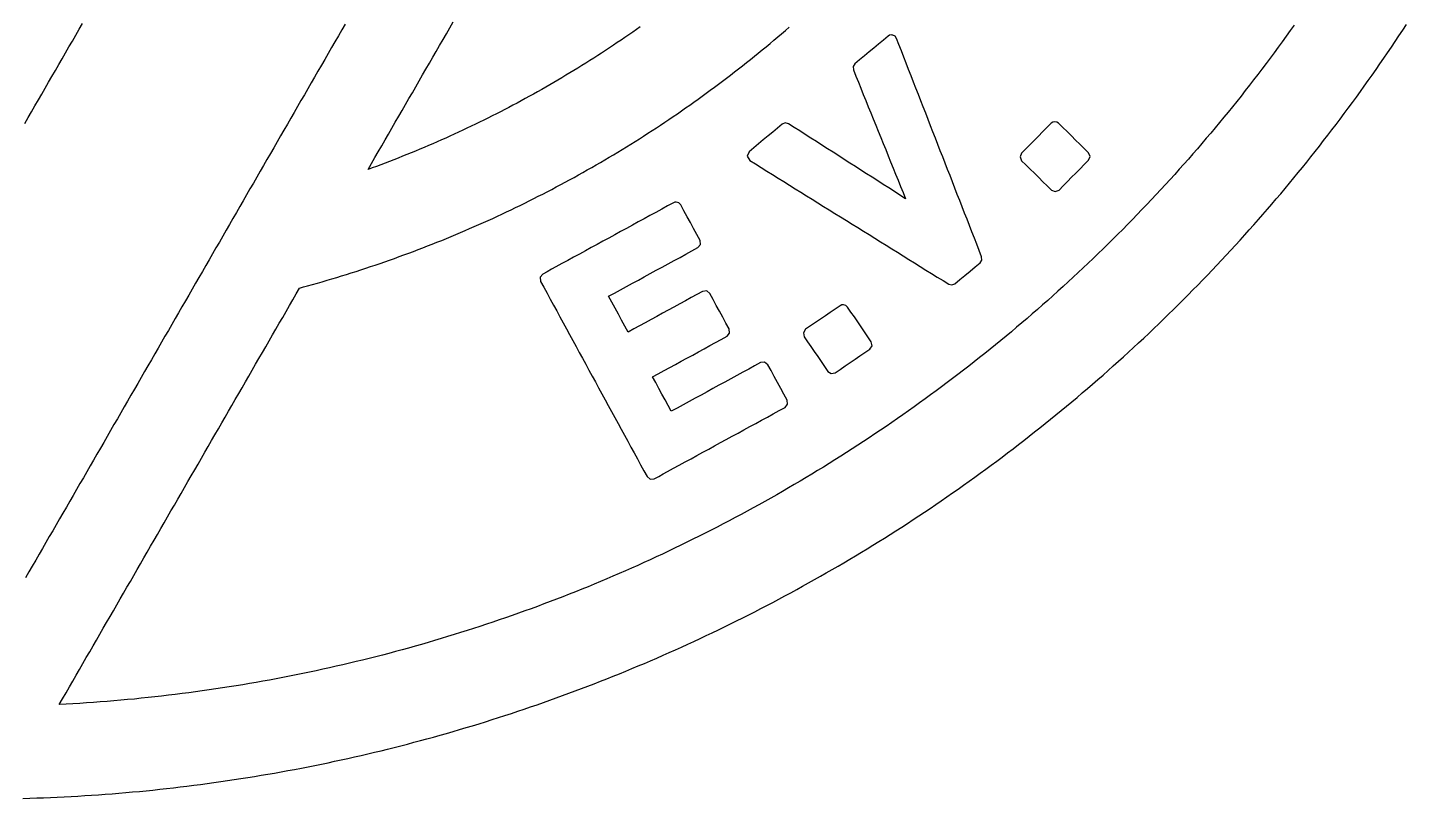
# Model space of a CAD drawing. Header units: millimetres. Extents: x 0 to 100, y 0 to 100.
# Drawn here: x 51.46 to 91.9, y 0.02 to 22.62 of the extents above; entities that cross this region are included whole.
import ezdxf

# ---------------------------------------------------------------- set-up
doc = ezdxf.new("R2010")
doc.units = ezdxf.units.MM

msp = doc.modelspace()

# ---------------------------------------------------------------- linework, layer by layer
at = {"layer": 'LOGO'}
for points in [[(51.3204, 0.0226), (51.5222, 0.0283), (51.7239, 0.0349), (51.9254, 0.0422), (52.1269, 0.0504), (52.3282, 0.0594), (52.5295, 0.0691), (52.7306, 0.0797), (52.9316, 0.0911), (53.1325, 0.1033), (53.3333, 0.1163), (53.5339, 0.1301), (53.7345, 0.1447), (53.9349, 0.1601), (54.1351, 0.1763), (54.3353, 0.1933), (54.5353, 0.2111), (54.7352, 0.2296), (54.935, 0.249), (55.1346, 0.2692), (55.334, 0.2902), (55.5334, 0.312), (55.7326, 0.3345), (55.9316, 0.3579), (56.1305, 0.382), (56.3292, 0.407), (56.5278, 0.4327), (56.7262, 0.4592), (56.9245, 0.4865), (57.1226, 0.5146), (57.3205, 0.5435), (57.5183, 0.5731), (57.7159, 0.6035), (57.9134, 0.6348), (58.1106, 0.6668), (58.3077, 0.6996), (58.5047, 0.7331), (58.7014, 0.7675), (58.898, 0.8026), (59.0943, 0.8385), (59.2905, 0.8751), (59.4866, 0.9126), (59.6824, 0.9508), (59.878, 0.9898), (60.0734, 1.0296), (60.2687, 1.0701), (60.4637, 1.1114), (60.6585, 1.1535), (60.8532, 1.1964), (61.0476, 1.24), (61.2418, 1.2844), (61.4359, 1.3295), (61.6297, 1.3754), (61.8232, 1.4221), (62.0166, 1.4695), (62.2098, 1.5177), (62.4027, 1.5667), (62.5954, 1.6164), (62.7879, 1.6669), (62.9802, 1.7182), (63.1722, 1.7702), (63.364, 1.8229), (63.5556, 1.8765), (63.7469, 1.9307), (63.938, 1.9858), (64.1289, 2.0415), (64.3195, 2.0981), (64.5098, 2.1554), (64.7, 2.2134), (64.8898, 2.2722), (65.0794, 2.3317), (65.2688, 2.392), (65.4579, 2.453), (65.6468, 2.5148), (65.8354, 2.5773), (66.0237, 2.6406), (66.2118, 2.7046), (66.3996, 2.7693), (66.5871, 2.8348), (66.7743, 2.9011), (66.9613, 2.968), (67.148, 3.0358), (67.3345, 3.1042), (67.5206, 3.1734), (67.7065, 3.2433), (67.8921, 3.314), (68.0774, 3.3854), (68.2624, 3.4575), (68.4471, 3.5304), (68.6315, 3.6039), (68.8156, 3.6783), (68.9995, 3.7533), (69.183, 3.8291), (69.3662, 3.9056), (69.5492, 3.9828), (69.7318, 4.0608), (69.9141, 4.1395), (70.0961, 4.2189), (70.2778, 4.299), (70.4591, 4.3799), (70.6402, 4.4615), (70.8209, 4.5438), (71.0013, 4.6268), (71.1814, 4.7105), (71.3612, 4.795), (71.5406, 4.8802), (71.7197, 4.966), (71.8984, 5.0527), (72.0769, 5.14), (72.255, 5.228), (72.4327, 5.3167), (72.6101, 5.4062), (72.7872, 5.4964), (72.9639, 5.5872), (73.1403, 5.6788), (73.3163, 5.7711), (73.492, 5.8641), (73.6673, 5.9578), (73.8422, 6.0523), (74.0168, 6.1474), (74.191, 6.2432), (74.3649, 6.3397), (74.5384, 6.4369), (74.7115, 6.5349), (74.8843, 6.6335), (75.0567, 6.7328), (75.2287, 6.8328), (75.4003, 6.9336), (75.5716, 7.035), (75.7425, 7.1371), (75.9129, 7.2399), (76.083, 7.3434), (76.2528, 7.4476), (76.4221, 7.5525), (76.591, 7.658), (76.7595, 7.7643), (76.9277, 7.8712), (77.0954, 7.9789), (77.2628, 8.0872), (77.4297, 8.1962), (77.5962, 8.3059), (77.7623, 8.4163), (77.928, 8.5274), (78.0933, 8.6391), (78.2582, 8.7516), (78.4227, 8.8647), (78.5867, 8.9785), (78.7503, 9.0929), (78.9135, 9.2081), (79.0763, 9.3239), (79.2386, 9.4404), (79.4005, 9.5576), (79.562, 9.6754), (79.723, 9.794), (79.8837, 9.9132), (80.0438, 10.033), (80.2035, 10.1536), (80.3628, 10.2748), (80.5216, 10.3967), (80.68, 10.5192), (80.838, 10.6424), (80.9954, 10.7663), (81.1525, 10.8908), (81.309, 11.0161), (81.4651, 11.1419), (81.6208, 11.2685), (81.776, 11.3957), (81.9307, 11.5235), (82.0849, 11.652), (82.2387, 11.7812), (82.392, 11.9111), (82.5449, 12.0416), (82.6972, 12.1727), (82.8491, 12.3045), (83.0005, 12.437), (83.1514, 12.5701), (83.3018, 12.7038), (83.4517, 12.8383), (83.6012, 12.9733), (83.7501, 13.109), (83.8986, 13.2454), (84.0465, 13.3824), (84.194, 13.5201), (84.341, 13.6584), (84.4874, 13.7973), (84.6334, 13.9369), (84.7788, 14.0772), (84.9237, 14.2181), (85.0681, 14.3596), (85.2121, 14.5018), (85.3554, 14.6446), (85.4979, 14.7876), (85.6397, 14.9312), (85.7809, 15.0752), (85.9215, 15.2198), (86.0614, 15.3649), (86.2007, 15.5105), (86.3393, 15.6566), (86.4773, 15.8032), (86.6147, 15.9503), (86.7514, 16.0979), (86.8875, 16.246), (87.0229, 16.3946), (87.1577, 16.5437), (87.2918, 16.6932), (87.4253, 16.8433), (87.5581, 16.9938), (87.6903, 17.1448), (87.8218, 17.2963), (87.9527, 17.4483), (88.083, 17.6007), (88.2125, 17.7537), (88.3415, 17.9071), (88.4697, 18.0609), (88.5973, 18.2152), (88.7243, 18.37), (88.8506, 18.5253), (88.9762, 18.681), (89.1012, 18.8372), (89.2255, 18.9938), (89.3492, 19.1509), (89.4722, 19.3084), (89.5945, 19.4664), (89.7162, 19.6248), (89.8372, 19.7836), (89.9575, 19.9429), (90.0772, 20.1027), (90.1962, 20.2629), (90.3145, 20.4235), (90.4322, 20.5846), (90.5491, 20.746), (90.6655, 20.908), (90.7811, 21.0703), (90.8961, 21.2331), (91.0104, 21.3962), (91.124, 21.5598), (91.2369, 21.7239), (91.3492, 21.8883), (91.4608, 22.0532), (91.5717, 22.2184), (91.682, 22.3841), (91.7915, 22.5502), (91.9004, 22.7167)], [(51.3744, 19.8128), (51.4741, 19.9854), (51.5737, 20.158), (51.6734, 20.3306), (51.773, 20.5032), (51.8727, 20.6758), (51.9723, 20.8484), (52.072, 21.021), (52.1716, 21.1936), (52.2713, 21.3662), (52.3709, 21.5388), (52.4706, 21.7114), (52.5702, 21.884), (52.6698, 22.0566), (52.7695, 22.2292), (52.8691, 22.4018), (52.9688, 22.5744), (53.0684, 22.747)], [(60.7722, 22.7286), (60.6725, 22.5559), (60.5727, 22.3831), (60.473, 22.2104), (60.3732, 22.0376), (60.2735, 21.8648), (60.1738, 21.6921), (60.074, 21.5193), (59.9743, 21.3466), (59.8745, 21.1738), (59.7748, 21.0011), (59.675, 20.8283), (59.5753, 20.6555), (59.4756, 20.4828), (59.3758, 20.31), (59.2761, 20.1373), (59.1763, 19.9645), (59.0766, 19.7918), (58.9768, 19.619), (58.8771, 19.4462), (58.7774, 19.2735), (58.6776, 19.1007), (58.5779, 18.928), (58.4781, 18.7552), (58.3784, 18.5824), (58.2786, 18.4097), (58.1789, 18.2369), (58.0792, 18.0642), (57.9794, 17.8914), (57.8797, 17.7187), (57.7799, 17.5459), (57.6802, 17.3731), (57.5804, 17.2004), (57.4807, 17.0276), (57.381, 16.8549), (57.2812, 16.6821), (57.1815, 16.5093), (57.0817, 16.3366), (56.982, 16.1638), (56.8822, 15.9911), (56.7825, 15.8183), (56.6828, 15.6456), (56.583, 15.4728), (56.4833, 15.3), (56.3835, 15.1273), (56.2838, 14.9545), (56.184, 14.7818), (56.0843, 14.609), (55.9846, 14.4363), (55.8848, 14.2635), (55.7851, 14.0907), (55.6853, 13.918), (55.5856, 13.7452), (55.4858, 13.5725), (55.3861, 13.3997), (55.2864, 13.2269), (55.1866, 13.0542), (55.0869, 12.8814), (54.9871, 12.7087), (54.8874, 12.5359), (54.7877, 12.3632), (54.6879, 12.1904), (54.5882, 12.0176), (54.4884, 11.8449), (54.3887, 11.6721), (54.2889, 11.4994), (54.1892, 11.3266), (54.0895, 11.1539), (53.9897, 10.9811), (53.89, 10.8083), (53.7902, 10.6356), (53.6905, 10.4628), (53.5907, 10.2901), (53.491, 10.1173), (53.3913, 9.9445), (53.2915, 9.7718), (53.1918, 9.599), (53.092, 9.4263), (52.9923, 9.2535), (52.8925, 9.0808), (52.7928, 8.908), (52.6931, 8.7352), (52.5933, 8.5625), (52.4936, 8.3897), (52.3938, 8.217), (52.2941, 8.0442), (52.1943, 7.8715), (52.0946, 7.6987), (51.9949, 7.5259), (51.8951, 7.3532), (51.7954, 7.1804), (51.6956, 7.0077), (51.5959, 6.8349), (51.4961, 6.6621), (51.3964, 6.4894)], [(88.6076, 22.697), (88.492, 22.5342), (88.3757, 22.3719), (88.2587, 22.2101), (88.1409, 22.0487), (88.0224, 21.8878), (87.9033, 21.7273), (87.7834, 21.5673), (87.6628, 21.4078), (87.5415, 21.2487), (87.4195, 21.0901), (87.2968, 20.932), (87.1734, 20.7743), (87.0493, 20.6172), (86.9245, 20.4605), (86.7989, 20.3043), (86.6727, 20.1486), (86.5458, 19.9933), (86.4182, 19.8386), (86.2899, 19.6844), (86.1609, 19.5306), (86.0312, 19.3774), (85.9008, 19.2246), (85.7697, 19.0724), (85.638, 18.9206), (85.5055, 18.7694), (85.3723, 18.6187), (85.2385, 18.4685), (85.104, 18.3188), (84.9687, 18.1696), (84.8328, 18.021), (84.6963, 17.8728), (84.559, 17.7252), (84.421, 17.5782), (84.2824, 17.4316), (84.1431, 17.2856), (84.0031, 17.1401), (83.8624, 16.9952), (83.7211, 16.8508), (83.5791, 16.707), (83.4364, 16.5636), (83.2929, 16.4208), (83.1489, 16.2786), (83.0044, 16.1371), (82.8593, 15.9963), (82.7137, 15.8562), (82.5675, 15.7168), (82.4208, 15.578), (82.2736, 15.4399), (82.1258, 15.3025), (81.9775, 15.1658), (81.8287, 15.0298), (81.6794, 14.8944), (81.5296, 14.7598), (81.3792, 14.6258), (81.2283, 14.4925), (81.0769, 14.3599), (80.925, 14.228), (80.7726, 14.0968), (80.6197, 13.9663), (80.4663, 13.8365), (80.3124, 13.7074), (80.158, 13.579), (80.0031, 13.4512), (79.8477, 13.3242), (79.6918, 13.1979), (79.5354, 13.0723), (79.3786, 12.9474), (79.2212, 12.8231), (79.0634, 12.6996), (78.9051, 12.5768), (78.7463, 12.4547), (78.5871, 12.3333), (78.4274, 12.2126), (78.2672, 12.0926), (78.1066, 11.9734), (77.9455, 11.8548), (77.7839, 11.737), (77.6219, 11.6199), (77.4594, 11.5034), (77.2965, 11.3877), (77.1331, 11.2727), (76.9693, 11.1585), (76.805, 11.0449), (76.6403, 10.9321), (76.4751, 10.82), (76.3095, 10.7086), (76.1435, 10.5979), (75.977, 10.488), (75.8101, 10.3788), (75.6428, 10.2703), (75.4751, 10.1625), (75.3069, 10.0555), (75.1383, 9.9492), (74.9693, 9.8436), (74.7999, 9.7388), (74.6301, 9.6346), (74.4598, 9.5313), (74.2892, 9.4286), (74.1181, 9.3267), (73.9466, 9.2255), (73.7748, 9.1251), (73.6025, 9.0254), (73.4299, 8.9264), (73.2568, 8.8282), (73.0834, 8.7307), (72.9096, 8.634), (72.7354, 8.538), (72.5608, 8.4427), (72.3858, 8.3482), (72.2104, 8.2544), (72.0347, 8.1614), (71.8586, 8.0691), (71.6821, 7.9776), (71.5053, 7.8869), (71.3281, 7.7968), (71.1505, 7.7076), (70.9726, 7.6191), (70.7943, 7.5313), (70.6156, 7.4443), (70.4366, 7.3581), (70.2573, 7.2726), (70.0776, 7.1878), (69.8975, 7.1039), (69.7171, 7.0207), (69.5364, 6.9382), (69.3553, 6.8565), (69.1739, 6.7756), (68.9922, 6.6954), (68.8101, 6.616), (68.6277, 6.5374), (68.445, 6.4596), (68.2619, 6.3825), (68.0786, 6.3061), (67.8949, 6.2306), (67.7109, 6.1558), (67.5265, 6.0818), (67.3419, 6.0086), (67.157, 5.9361), (66.9717, 5.8644), (66.7862, 5.7935), (66.6003, 5.7234), (66.4142, 5.6541), (66.2277, 5.5855), (66.041, 5.5177), (65.8539, 5.4507), (65.6666, 5.3845), (65.479, 5.319), (65.2911, 5.2544), (65.1029, 5.1905), (64.9145, 5.1274), (64.7257, 5.0651), (64.5367, 5.0036), (64.3474, 4.9429), (64.1579, 4.883), (63.9681, 4.8239), (63.778, 4.7655), (63.5876, 4.708), (63.397, 4.6512), (63.2062, 4.5953), (63.0151, 4.5401), (62.8237, 4.4858), (62.6321, 4.4322), (62.4402, 4.3795), (62.2481, 4.3275), (62.0557, 4.2764), (61.8632, 4.226), (61.6703, 4.1765), (61.4773, 4.1277), (61.284, 4.0798), (61.0904, 4.0327), (60.8967, 3.9864), (60.7027, 3.9408), (60.5085, 3.8961), (60.3141, 3.8523), (60.1194, 3.8092), (59.9246, 3.7669), (59.7295, 3.7255), (59.5342, 3.6849), (59.3388, 3.645), (59.1431, 3.6061), (58.9472, 3.5679), (58.7511, 3.5305), (58.5548, 3.494), (58.3583, 3.4583), (58.1616, 3.4234), (57.9648, 3.3893), (57.7677, 3.3561), (57.5705, 3.3237), (57.373, 3.2921), (57.1754, 3.2613), (56.9776, 3.2314), (56.7797, 3.2023), (56.5815, 3.174), (56.3832, 3.1466), (56.1848, 3.12), (55.9861, 3.0942), (55.7873, 3.0693), (55.5884, 3.0452), (55.3892, 3.0219), (55.19, 2.9995), (54.9905, 2.9779), (54.791, 2.9572), (54.5912, 2.9372), (54.3914, 2.9182), (54.1913, 2.9), (53.9912, 2.8826), (53.7909, 2.8661), (53.5905, 2.8504), (53.3899, 2.8356), (53.1892, 2.8216), (52.9884, 2.8084), (52.7874, 2.7961), (52.5863, 2.7847), (52.3851, 2.7741), (52.4844, 2.9461), (52.5838, 3.1182), (52.6831, 3.2902), (52.7824, 3.4622), (52.8817, 3.6342), (52.981, 3.8062), (53.0803, 3.9782), (53.1796, 4.1502), (53.2789, 4.3222), (53.3782, 4.4942), (53.4775, 4.6662), (53.5769, 4.8383), (53.6762, 5.0103), (53.7755, 5.1823), (53.8748, 5.3543), (53.9741, 5.5263), (54.0734, 5.6983), (54.1727, 5.8703), (54.272, 6.0423), (54.3713, 6.2143), (54.4707, 6.3863), (54.57, 6.5584), (54.6693, 6.7304), (54.7686, 6.9024), (54.8679, 7.0744), (54.9672, 7.2464), (55.0665, 7.4184), (55.1658, 7.5904), (55.2651, 7.7624), (55.3644, 7.9344), (55.4638, 8.1065), (55.5631, 8.2785), (55.6624, 8.4505), (55.7617, 8.6225), (55.861, 8.7945), (55.9603, 8.9665), (56.0596, 9.1385), (56.1589, 9.3105), (56.2582, 9.4825), (56.3575, 9.6545), (56.4569, 9.8266), (56.5562, 9.9986), (56.6555, 10.1706), (56.7548, 10.3426), (56.8541, 10.5146), (56.9534, 10.6866), (57.0527, 10.8586), (57.152, 11.0306), (57.2513, 11.2026), (57.3506, 11.3747), (57.45, 11.5467), (57.5493, 11.7187), (57.6486, 11.8907), (57.7479, 12.0627), (57.8472, 12.2347), (57.9465, 12.4067), (58.0458, 12.5787), (58.1451, 12.7507), (58.2444, 12.9227), (58.3438, 13.0948), (58.4431, 13.2668), (58.5424, 13.4388), (58.6417, 13.6108), (58.741, 13.7828), (58.8403, 13.9548), (58.9396, 14.1268), (59.0389, 14.2988), (59.1382, 14.4708), (59.2375, 14.6428), (59.3369, 14.8149), (59.4362, 14.9869), (59.554, 15.0187), (59.6718, 15.0505), (59.8146, 15.0909), (59.9573, 15.1313), (60.1, 15.1718), (60.2422, 15.214), (60.3845, 15.2562), (60.5267, 15.2984), (60.6684, 15.3423), (60.8101, 15.3862), (60.9518, 15.4301), (61.0929, 15.4758), (61.2339, 15.5216), (61.375, 15.5673), (61.5156, 15.6147), (61.6562, 15.662), (61.7968, 15.7094), (61.9368, 15.7585), (62.0767, 15.8077), (62.2166, 15.8568), (62.356, 15.9076), (62.4954, 15.9583), (62.6348, 16.0091), (62.7735, 16.0617), (62.9122, 16.1143), (63.0509, 16.1669), (63.189, 16.2211), (63.3271, 16.2754), (63.4651, 16.3296), (63.6025, 16.3855), (63.7398, 16.4415), (63.8772, 16.4974), (64.0139, 16.5549), (64.1506, 16.6125), (64.2874, 16.6701), (64.4234, 16.7294), (64.5593, 16.7887), (64.6953, 16.848), (64.8306, 16.9089), (64.9658, 16.9698), (65.101, 17.0307), (65.2355, 17.0933), (65.37, 17.1559), (65.5045, 17.2185), (65.6382, 17.2828), (65.7719, 17.3471), (65.9055, 17.4114), (66.0385, 17.4772), (66.1714, 17.5431), (66.3043, 17.6089), (66.4364, 17.6765), (66.5684, 17.744), (66.7004, 17.8116), (66.8317, 17.8807), (66.963, 17.9498), (67.0943, 18.0189), (67.2247, 18.0896), (67.3552, 18.1603), (67.4856, 18.2309), (67.615, 18.3033), (67.7445, 18.3757), (67.8739, 18.4481), (68.0026, 18.5219), (68.1312, 18.5958), (68.2599, 18.6697), (68.3876, 18.7452), (68.5153, 18.8207), (68.643, 18.8962), (68.7697, 18.9732), (68.8965, 19.0502), (69.0232, 19.1272), (69.149, 19.2058), (69.2748, 19.2844), (69.4006, 19.3631), (69.5254, 19.4432), (69.6502, 19.5233), (69.7751, 19.6034), (69.899, 19.685), (70.0229, 19.7667), (70.1467, 19.8483), (70.2696, 19.9315), (70.3924, 20.0146), (70.5152, 20.0978), (70.6369, 20.1825), (70.7587, 20.2672), (70.8805, 20.3518), (71.0013, 20.438), (71.122, 20.5242), (71.2428, 20.6104), (71.3625, 20.698), (71.4821, 20.7857), (71.6018, 20.8734), (71.7205, 20.9624), (71.8391, 21.0514), (71.9578, 21.1404), (72.0752, 21.231), (72.1926, 21.3216), (72.3101, 21.4122), (72.4265, 21.5042), (72.5429, 21.5961), (72.6593, 21.688), (72.7746, 21.7814), (72.8898, 21.8748), (73.0051, 21.9682), (73.1192, 22.063), (73.2333, 22.1579), (73.3474, 22.2528), (73.4603, 22.3489), (73.5731, 22.4451), (73.686, 22.5413), (73.7977, 22.6389)], [(69.4295, 22.6505), (69.3178, 22.5708), (69.2051, 22.4925), (69.0924, 22.4141), (68.9798, 22.3358), (68.8661, 22.2588), (68.7525, 22.1819), (68.6389, 22.105), (68.5243, 22.0295), (68.4097, 21.954), (68.2952, 21.8785), (68.1796, 21.8043), (68.0641, 21.7302), (67.9486, 21.656), (67.8322, 21.5833), (67.7159, 21.5105), (67.5995, 21.4377), (67.4822, 21.3665), (67.3649, 21.2952), (67.2476, 21.224), (67.1295, 21.1542), (67.0114, 21.0843), (66.8933, 21.0144), (66.7743, 20.9461), (66.6553, 20.8777), (66.5363, 20.8093), (66.4165, 20.7425), (66.2967, 20.6756), (66.1769, 20.6087), (66.0563, 20.5433), (65.9356, 20.4778), (65.815, 20.4124), (65.6936, 20.3484), (65.5721, 20.2845), (65.4507, 20.2206), (65.3285, 20.1581), (65.2063, 20.0956), (65.0841, 20.0332), (64.9611, 19.9722), (64.8381, 19.9113), (64.7151, 19.8503), (64.5914, 19.7909), (64.4677, 19.7314), (64.3441, 19.6719), (64.2196, 19.614), (64.0952, 19.5561), (63.9708, 19.4982), (63.8456, 19.4419), (63.7205, 19.3855), (63.5954, 19.3292), (63.4696, 19.2744), (63.3438, 19.2195), (63.218, 19.1647), (63.0916, 19.1113), (62.9651, 19.058), (62.8386, 19.0046), (62.7116, 18.9529), (62.5845, 18.9012), (62.4574, 18.8495), (62.3296, 18.7993), (62.2019, 18.7492), (62.0741, 18.699), (61.9458, 18.6504), (61.8175, 18.6017), (61.6892, 18.5531), (61.5664, 18.5083), (61.4435, 18.4636), (61.5435, 18.6367), (61.6434, 18.8098), (61.7434, 18.9829), (61.8433, 19.156), (61.9433, 19.3292), (62.0432, 19.5023), (62.1432, 19.6754), (62.2431, 19.8485), (62.3431, 20.0216), (62.443, 20.1947), (62.543, 20.3679), (62.643, 20.541), (62.7429, 20.7141), (62.8429, 20.8872), (62.9428, 21.0603), (63.0428, 21.2335), (63.1427, 21.4066), (63.2427, 21.5797), (63.3426, 21.7528), (63.4426, 21.9259), (63.5425, 22.0991), (63.6425, 22.2722), (63.7424, 22.4453), (63.8424, 22.6184), (63.9423, 22.7915)]]:
    msp.add_lwpolyline(points, dxfattribs=at)
for points in [[(76.7941, 22.4073), (76.7424, 22.3976), (76.6969, 22.3712), (76.5579, 22.2558), (76.4189, 22.1403), (76.2799, 22.0248), (76.1409, 21.9093), (76.0019, 21.7938), (75.8629, 21.6783), (75.724, 21.5629), (75.6723, 21.4806), (75.6791, 21.3837), (75.752, 21.2038), (75.8248, 21.024), (75.8977, 20.8441), (75.9706, 20.6643), (76.0434, 20.4845), (76.1163, 20.3046), (76.1891, 20.1248), (76.262, 19.945), (76.3349, 19.7651), (76.4077, 19.5853), (76.4806, 19.4054), (76.5534, 19.2256), (76.6263, 19.0458), (76.6992, 18.8659), (76.772, 18.6861), (76.8449, 18.5063), (76.9177, 18.3264), (76.9906, 18.1466), (77.0635, 17.9667), (77.1363, 17.7869), (77.2092, 17.6071), (77.0457, 17.7116), (76.8823, 17.8162), (76.7188, 17.9208), (76.5554, 18.0253), (76.3919, 18.1299), (76.2284, 18.2344), (76.065, 18.339), (75.9015, 18.4435), (75.7381, 18.5481), (75.5746, 18.6527), (75.4111, 18.7572), (75.2477, 18.8618), (75.0842, 18.9663), (74.9208, 19.0709), (74.7573, 19.1755), (74.5938, 19.28), (74.4304, 19.3846), (74.2669, 19.4891), (74.1035, 19.5937), (73.94, 19.6983), (73.7765, 19.8028), (73.6825, 19.8272), (73.5922, 19.7914), (73.4533, 19.6759), (73.3143, 19.5604), (73.1753, 19.445), (73.0363, 19.3295), (72.8973, 19.214), (72.7583, 19.0985), (72.6193, 18.983), (72.5632, 18.8519), (72.6367, 18.7296), (72.8035, 18.6259), (72.9703, 18.5223), (73.1371, 18.4186), (73.3039, 18.3149), (73.4706, 18.2113), (73.6374, 18.1076), (73.8042, 18.0039), (73.971, 17.9003), (74.1378, 17.7966), (74.3046, 17.6929), (74.4714, 17.5893), (74.6382, 17.4856), (74.805, 17.3819), (74.9718, 17.2783), (75.1386, 17.1746), (75.3054, 17.0709), (75.4722, 16.9673), (75.639, 16.8636), (75.8058, 16.7599), (75.9725, 16.6563), (76.1393, 16.5526), (76.3061, 16.4489), (76.4729, 16.3453), (76.6397, 16.2416), (76.8065, 16.1379), (76.9733, 16.0343), (77.1401, 15.9306), (77.3069, 15.8269), (77.4737, 15.7233), (77.6405, 15.6196), (77.8073, 15.5159), (77.9741, 15.4122), (78.1409, 15.3086), (78.3076, 15.2049), (78.4744, 15.1012), (78.5678, 15.078), (78.6571, 15.1137), (78.8048, 15.2364), (78.9524, 15.3591), (79.1001, 15.4818), (79.2477, 15.6044), (79.3953, 15.7271), (79.4469, 15.8084), (79.4412, 15.9045), (79.3698, 16.0875), (79.2984, 16.2704), (79.2271, 16.4534), (79.1557, 16.6363), (79.0843, 16.8193), (79.0129, 17.0022), (78.9415, 17.1852), (78.8701, 17.3681), (78.7987, 17.5511), (78.7274, 17.734), (78.656, 17.917), (78.5846, 18.0999), (78.5132, 18.2829), (78.4418, 18.4658), (78.3704, 18.6488), (78.2991, 18.8317), (78.2277, 19.0147), (78.1563, 19.1976), (78.0849, 19.3806), (78.0135, 19.5635), (77.9421, 19.7465), (77.8707, 19.9295), (77.7994, 20.1124), (77.728, 20.2954), (77.6566, 20.4783), (77.5852, 20.6613), (77.5138, 20.8442), (77.4424, 21.0272), (77.371, 21.2101), (77.2997, 21.3931), (77.2283, 21.576), (77.1569, 21.759), (77.0855, 21.9419), (77.0141, 22.1249), (76.9427, 22.3078), (76.9008, 22.368), (76.8361, 22.4024), (76.8153, 22.4063)], [(81.5868, 19.8642), (81.5269, 19.8519), (81.4763, 19.8177), (81.353, 19.6927), (81.2297, 19.5677), (81.1064, 19.4427), (80.9832, 19.3177), (80.8599, 19.1927), (80.7366, 19.0677), (80.6133, 18.9427), (80.5682, 18.8317), (80.6147, 18.7213), (80.7397, 18.598), (80.8647, 18.4747), (80.9897, 18.3514), (81.1147, 18.2281), (81.2397, 18.1048), (81.3648, 17.9815), (81.4898, 17.8582), (81.6008, 17.8131), (81.7112, 17.8597), (81.8345, 17.9847), (81.9577, 18.1097), (82.081, 18.2347), (82.2043, 18.3597), (82.3276, 18.4847), (82.4509, 18.6097), (82.5742, 18.7347), (82.6192, 18.8458), (82.5725, 18.9561), (82.4476, 19.0794), (82.3226, 19.2027), (82.1976, 19.326), (82.0726, 19.4493), (81.9477, 19.5725), (81.8227, 19.6958), (81.6977, 19.8191), (81.6467, 19.8527)], [(70.4799, 17.5064), (70.4393, 17.5021), (70.4012, 17.4874), (70.2289, 17.3934), (70.0566, 17.2995), (69.8844, 17.2055), (69.7121, 17.1115), (69.5398, 17.0175), (69.3675, 16.9236), (69.1953, 16.8296), (69.023, 16.7356), (68.8507, 16.6416), (68.6784, 16.5477), (68.5062, 16.4537), (68.3339, 16.3597), (68.1616, 16.2657), (67.9893, 16.1718), (67.8171, 16.0778), (67.6448, 15.9838), (67.4725, 15.8899), (67.3002, 15.7959), (67.128, 15.702), (66.9557, 15.6081), (66.8258, 15.5372), (66.6958, 15.4663), (66.5659, 15.3954), (66.4907, 15.3021), (66.5035, 15.183), (66.5981, 15.0095), (66.6928, 14.836), (66.7874, 14.6625), (66.882, 14.489), (66.9766, 14.3155), (67.0713, 14.142), (67.1659, 13.9686), (67.2605, 13.7951), (67.3552, 13.6216), (67.4498, 13.4481), (67.5444, 13.2746), (67.639, 13.1011), (67.7337, 12.9276), (67.8283, 12.7541), (67.9229, 12.5806), (68.0176, 12.4071), (68.1122, 12.2336), (68.2068, 12.0601), (68.3014, 11.8867), (68.3961, 11.7132), (68.4907, 11.5397), (68.5853, 11.3662), (68.68, 11.1927), (68.7746, 11.0192), (68.8692, 10.8457), (68.9639, 10.6722), (69.0585, 10.4987), (69.1531, 10.3252), (69.2477, 10.1517), (69.3424, 9.9782), (69.437, 9.8048), (69.5316, 9.6313), (69.6263, 9.4578), (69.7195, 9.3825), (69.8387, 9.3952), (69.9686, 9.4661), (70.0986, 9.5369), (70.2285, 9.6078), (70.4008, 9.7018), (70.5731, 9.7958), (70.7453, 9.8898), (70.9176, 9.9838), (71.0899, 10.0777), (71.2622, 10.1717), (71.4344, 10.2657), (71.6067, 10.3596), (71.779, 10.4536), (71.9512, 10.5475), (72.1235, 10.6415), (72.2958, 10.7355), (72.4681, 10.8294), (72.6403, 10.9234), (72.8126, 11.0173), (72.9849, 11.1113), (73.1572, 11.2053), (73.3294, 11.2992), (73.5017, 11.3932), (73.674, 11.4871), (73.7492, 11.5805), (73.7364, 11.6996), (73.6419, 11.8728), (73.5474, 12.0461), (73.4529, 12.2194), (73.3584, 12.3926), (73.2639, 12.5659), (73.1694, 12.7391), (73.0761, 12.8143), (72.957, 12.8015), (72.7824, 12.7063), (72.6078, 12.6111), (72.4332, 12.5159), (72.2586, 12.4206), (72.084, 12.3254), (71.9095, 12.2302), (71.7349, 12.135), (71.5603, 12.0397), (71.3857, 11.9445), (71.2111, 11.8493), (71.0365, 11.7541), (70.8619, 11.6589), (70.6874, 11.5636), (70.5128, 11.4684), (70.3382, 11.3732), (70.2465, 11.5413), (70.1548, 11.7094), (70.0631, 11.8775), (69.9713, 12.0456), (69.8796, 12.2137), (69.7879, 12.3818), (69.9561, 12.4735), (70.1242, 12.5652), (70.2923, 12.6569), (70.4605, 12.7486), (70.6286, 12.8403), (70.7967, 12.932), (70.9649, 13.0237), (71.133, 13.1155), (71.3011, 13.2072), (71.4693, 13.2989), (71.6374, 13.3906), (71.8055, 13.4823), (71.9737, 13.574), (72.0489, 13.6673), (72.0361, 13.7865), (71.9416, 13.9597), (71.8471, 14.133), (71.7526, 14.3062), (71.6581, 14.4795), (71.5636, 14.6528), (71.4691, 14.826), (71.3758, 14.9013), (71.2566, 14.8886), (71.0885, 14.7969), (70.9204, 14.7052), (70.7522, 14.6135), (70.5841, 14.5218), (70.416, 14.43), (70.2478, 14.3383), (70.0797, 14.2466), (69.9116, 14.1549), (69.7434, 14.0632), (69.5753, 13.9715), (69.4072, 13.8798), (69.239, 13.7881), (69.0709, 13.6963), (68.9756, 13.871), (68.8803, 14.0457), (68.7851, 14.2204), (68.6898, 14.3951), (68.5945, 14.5698), (68.4992, 14.7445), (68.6738, 14.8397), (68.8484, 14.9349), (69.023, 15.0301), (69.1976, 15.1254), (69.3722, 15.2206), (69.5467, 15.3158), (69.7213, 15.411), (69.8959, 15.5062), (70.0705, 15.6015), (70.2451, 15.6967), (70.4197, 15.7919), (70.5943, 15.8871), (70.7688, 15.9824), (70.9434, 16.0776), (71.118, 16.1728), (71.1933, 16.2661), (71.1806, 16.3853), (71.0861, 16.5585), (70.9916, 16.7318), (70.8971, 16.905), (70.8026, 17.0783), (70.7081, 17.2516), (70.6136, 17.4248), (70.5577, 17.4835)], [(75.3884, 14.497), (75.3376, 14.4914), (75.2913, 14.4698), (75.1464, 14.3708), (75.0014, 14.2717), (74.8565, 14.1727), (74.7115, 14.0736), (74.5666, 13.9746), (74.4216, 13.8755), (74.2767, 13.7765), (74.2111, 13.6762), (74.2357, 13.5589), (74.3347, 13.4139), (74.4338, 13.269), (74.5328, 13.124), (74.6319, 12.979), (74.7309, 12.834), (74.83, 12.689), (74.9291, 12.544), (75.0293, 12.4785), (75.1466, 12.5031), (75.2915, 12.6021), (75.4365, 12.7012), (75.5815, 12.8002), (75.7264, 12.8993), (75.8714, 12.9983), (76.0163, 13.0974), (76.1613, 13.1964), (76.2268, 13.2967), (76.2023, 13.414), (76.1032, 13.559), (76.0042, 13.7039), (75.9052, 13.8489), (75.8062, 13.9939), (75.7071, 14.1389), (75.6081, 14.2839), (75.5091, 14.4289), (75.4567, 14.477)]]:
    msp.add_lwpolyline(points, close=True, dxfattribs=at)

doc.saveas('drawing.dxf')
